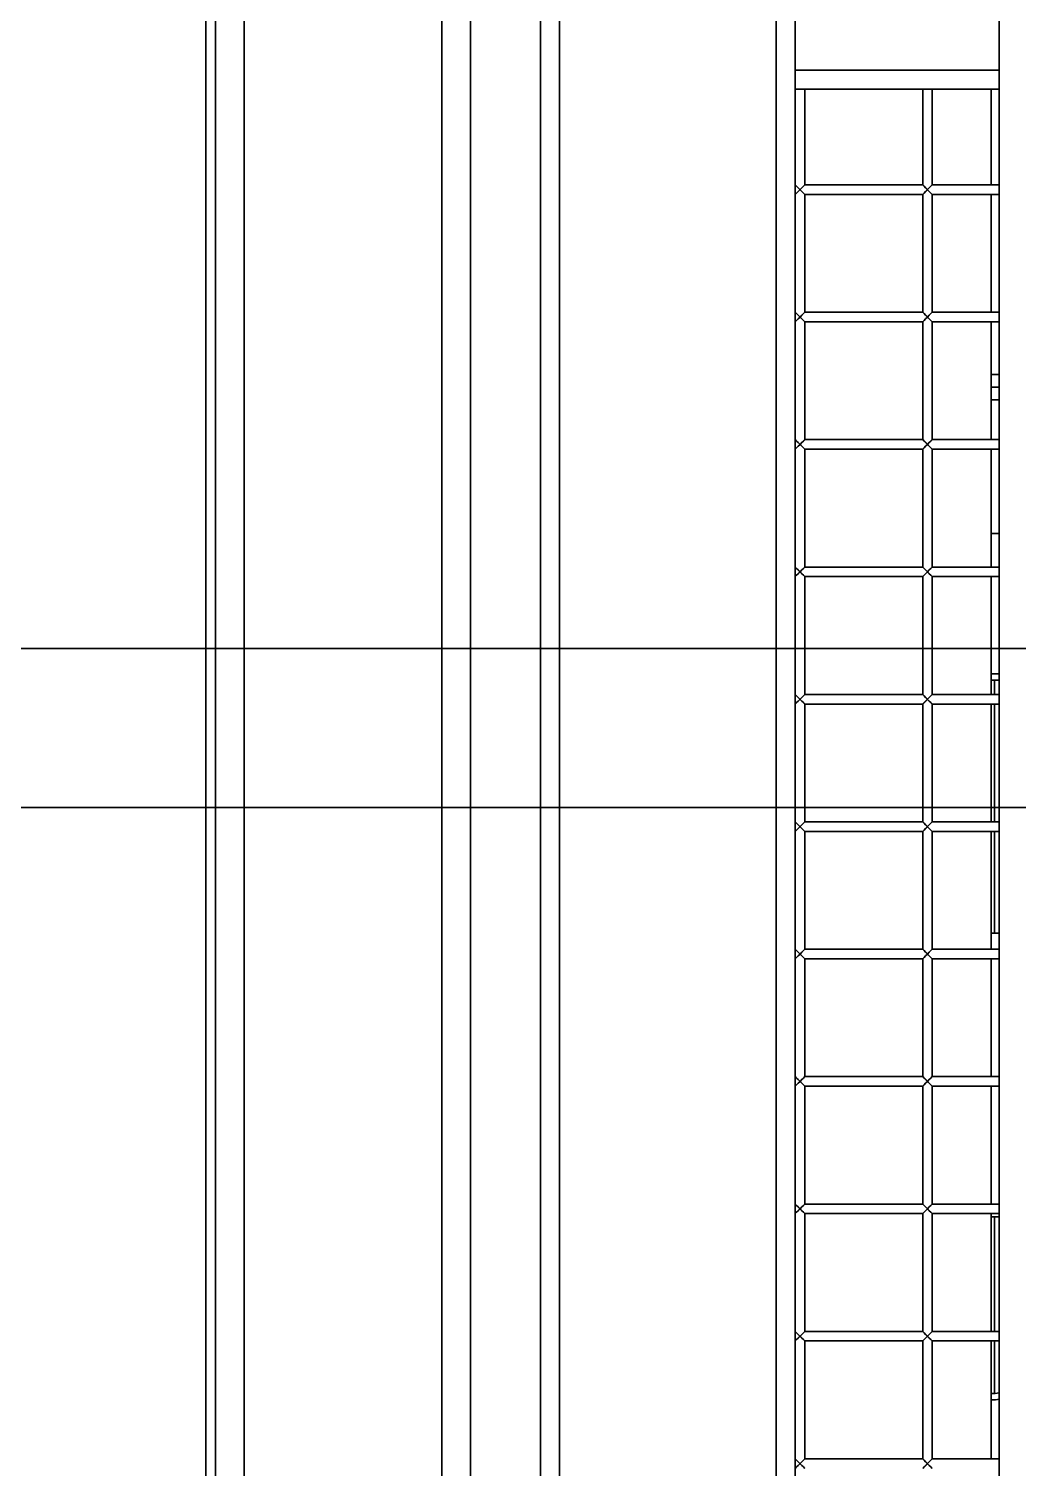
# Model space of a CAD drawing. Header units: millimetres. Extents: x 32496 to 166256, y 3504 to 23939.
# Drawn here: x 71780.9 to 72091.5, y 13026.7 to 13478.7 of the extents above; entities that cross this region are included whole.
import ezdxf

# ---------------------------------------------------------------- set-up
doc = ezdxf.new("R2010")
doc.units = ezdxf.units.MM
doc.layers.get('0').update_dxf_attribs({"lineweight": 35})

# ---------------------------------------------------------------- blocks, each defined once
blk = doc.blocks.new('DRGTJHYTHRTTR')
at = {"color": 7, "linetype": 'Continuous'}
for p, q in [((60371.04, -49682.69), (46149.04, -49682.69)), ((60371.04, -49732.69), (53249.04, -49732.69))]:
    blk.add_line(p, q, dxfattribs=at)
blk = doc.blocks.new('8-1250')
at = {"linetype": 'Continuous'}
for p, q in [((-1209.63, -32152.29), (-1209.63, -34671.29)), ((-1206.63, -32152.29), (-1206.63, -34671.29)), ((-1197.63, -32152.29), (-1197.63, -34671.29)), ((-1135.63, -32152.29), (-1135.63, -34671.29)), ((-1126.63, -32232.29), (-1126.63, -34591.29)), ((-1104.63, -32251.79), (-1104.63, -34571.79)), ((-1098.63, -34571.79), (-1098.63, -32251.79)), ((-1030.63, -32251.79), (-1030.63, -34571.79)), ((-1024.63, -33511.79), (-1024.63, -33311.79)), ((-960.63, -33362.79), (-960.63, -34431.79)), ((-960.63, -33505.79), (-1024.63, -33505.79)), ((-1024.63, -33511.79), (-960.63, -33511.79)), ((-1024.63, -34414.79), (-1024.63, -33511.79)), ((-1021.63, -33511.79), (-1021.63, -33541.79)), ((-984.63, -33511.79), (-984.63, -33541.79)), ((-981.63, -33511.79), (-981.63, -33541.79)), ((-963.13, -33541.79), (-963.13, -33511.79)), ((-1024.63, -33544.79), (-1021.63, -33541.79)), ((-1024.63, -33541.79), (-1021.63, -33544.79)), ((-1021.63, -33541.79), (-984.63, -33541.79)), ((-984.63, -33544.79), (-981.63, -33541.79)), ((-984.63, -33541.79), (-981.63, -33544.79)), ((-981.63, -33541.79), (-960.63, -33541.79)), ((-1021.63, -33544.79), (-984.63, -33544.79)), ((-1021.63, -33544.79), (-1021.63, -33581.79)), ((-984.63, -33544.79), (-984.63, -33581.79)), ((-981.63, -33544.79), (-960.63, -33544.79)), ((-981.63, -33544.79), (-981.63, -33581.79)), ((-963.13, -33581.79), (-963.13, -33544.79)), ((-1024.63, -33584.79), (-1021.63, -33581.79)), ((-1024.63, -33581.79), (-1021.63, -33584.79)), ((-1021.63, -33581.79), (-984.63, -33581.79)), ((-984.63, -33584.79), (-981.63, -33581.79)), ((-984.63, -33581.79), (-981.63, -33584.79)), ((-981.63, -33581.79), (-960.63, -33581.79)), ((-1021.63, -33584.79), (-984.63, -33584.79)), ((-1021.63, -33584.79), (-1021.63, -33621.79)), ((-984.63, -33584.79), (-984.63, -33621.79)), ((-981.63, -33584.79), (-960.63, -33584.79)), ((-981.63, -33584.79), (-981.63, -33621.79)), ((-963.13, -33621.79), (-963.13, -33584.79)), ((-960.63, -33601.29), (-963.13, -33601.29)), ((-963.13, -33605.29), (-960.63, -33605.29)), ((-960.63, -33609.29), (-963.13, -33609.29)), ((-1024.63, -33621.79), (-1021.63, -33624.79)), ((-1024.63, -33624.79), (-1021.63, -33621.79)), ((-1021.63, -33621.79), (-984.63, -33621.79)), ((-984.63, -33624.79), (-981.63, -33621.79)), ((-984.63, -33621.79), (-981.63, -33624.79)), ((-981.63, -33621.79), (-960.63, -33621.79)), ((-1021.63, -33624.79), (-984.63, -33624.79)), ((-1021.63, -33624.79), (-1021.63, -33661.79)), ((-984.63, -33624.79), (-984.63, -33661.79)), ((-981.63, -33624.79), (-960.63, -33624.79)), ((-981.63, -33624.79), (-981.63, -33661.79)), ((-963.13, -33661.79), (-963.13, -33624.79)), ((-960.63, -33651.29), (-963.13, -33651.29)), ((-1024.63, -33661.79), (-1021.63, -33664.79)), ((-1024.63, -33664.79), (-1021.63, -33661.79)), ((-1021.63, -33661.79), (-984.63, -33661.79)), ((-1021.63, -33664.79), (-984.63, -33664.79)), ((-1021.63, -33664.79), (-1021.63, -33701.79)), ((-984.63, -33661.79), (-981.63, -33664.79)), ((-984.63, -33664.79), (-981.63, -33661.79)), ((-984.63, -33664.79), (-984.63, -33701.79)), ((-981.63, -33661.79), (-960.63, -33661.79)), ((-981.63, -33664.79), (-960.63, -33664.79)), ((-981.63, -33664.79), (-981.63, -33701.79)), ((-963.13, -33701.79), (-963.13, -33664.79)), ((-960.63, -33695.29), (-963.13, -33695.29)), ((-960.63, -33697.29), (-963.13, -33697.29)), ((-962.13, -33697.29), (-962.13, -33701.79)), ((-1024.63, -33701.79), (-1021.63, -33704.79)), ((-1024.63, -33704.79), (-1021.63, -33701.79)), ((-1021.63, -33701.79), (-984.63, -33701.79)), ((-1021.63, -33704.79), (-984.63, -33704.79)), ((-1021.63, -33704.79), (-1021.63, -33741.79)), ((-984.63, -33701.79), (-981.63, -33704.79)), ((-984.63, -33704.79), (-981.63, -33701.79)), ((-984.63, -33704.79), (-984.63, -33741.79)), ((-981.63, -33701.79), (-960.63, -33701.79)), ((-981.63, -33704.79), (-960.63, -33704.79)), ((-981.63, -33704.79), (-981.63, -33741.79)), ((-963.13, -33741.79), (-963.13, -33704.79)), ((-962.13, -33704.79), (-962.13, -33741.79)), ((-1024.63, -33741.79), (-1021.63, -33744.79)), ((-1024.63, -33744.79), (-1021.63, -33741.79)), ((-1021.63, -33741.79), (-984.63, -33741.79)), ((-984.63, -33741.79), (-981.63, -33744.79)), ((-984.63, -33744.79), (-981.63, -33741.79)), ((-981.63, -33741.79), (-960.63, -33741.79)), ((-1021.63, -33744.79), (-984.63, -33744.79)), ((-1021.63, -33744.79), (-1021.63, -33781.79)), ((-984.63, -33744.79), (-984.63, -33781.79)), ((-981.63, -33744.79), (-960.63, -33744.79)), ((-981.63, -33744.79), (-981.63, -33781.79)), ((-963.13, -33781.79), (-963.13, -33744.79)), ((-962.13, -33744.79), (-962.13, -33776.79)), ((-963.13, -33776.79), (-960.63, -33776.79)), ((-1024.63, -33781.79), (-1021.63, -33784.79)), ((-1024.63, -33784.79), (-1021.63, -33781.79)), ((-1021.63, -33781.79), (-984.63, -33781.79)), ((-984.63, -33781.79), (-981.63, -33784.79)), ((-984.63, -33784.79), (-981.63, -33781.79)), ((-981.63, -33781.79), (-960.63, -33781.79)), ((-1021.63, -33784.79), (-984.63, -33784.79)), ((-1021.63, -33784.79), (-1021.63, -33821.79)), ((-984.63, -33784.79), (-984.63, -33821.79)), ((-981.63, -33784.79), (-960.63, -33784.79)), ((-981.63, -33784.79), (-981.63, -33821.79)), ((-963.13, -33821.79), (-963.13, -33784.79)), ((-1024.63, -33821.79), (-1021.63, -33824.79)), ((-1024.63, -33824.79), (-1021.63, -33821.79)), ((-1021.63, -33821.79), (-984.63, -33821.79)), ((-984.63, -33821.79), (-981.63, -33824.79)), ((-984.63, -33824.79), (-981.63, -33821.79)), ((-981.63, -33821.79), (-960.63, -33821.79)), ((-1021.63, -33824.79), (-984.63, -33824.79)), ((-1021.63, -33824.79), (-1021.63, -33861.79)), ((-984.63, -33824.79), (-984.63, -33861.79)), ((-981.63, -33824.79), (-960.63, -33824.79)), ((-981.63, -33824.79), (-981.63, -33861.79)), ((-963.13, -33861.79), (-963.13, -33824.79)), ((-1024.63, -33861.79), (-1021.63, -33864.79)), ((-1024.63, -33864.79), (-1021.63, -33861.79)), ((-1021.63, -33861.79), (-984.63, -33861.79)), ((-984.63, -33861.79), (-981.63, -33864.79)), ((-984.63, -33864.79), (-981.63, -33861.79)), ((-981.63, -33861.79), (-960.63, -33861.79)), ((-1021.63, -33864.79), (-984.63, -33864.79)), ((-1021.63, -33864.79), (-1021.63, -33901.79)), ((-984.63, -33864.79), (-984.63, -33901.79)), ((-981.63, -33864.79), (-960.63, -33864.79)), ((-981.63, -33864.79), (-981.63, -33901.79)), ((-963.13, -33901.79), (-963.13, -33864.79)), ((-963.13, -33865.79), (-960.63, -33865.79)), ((-962.13, -33865.79), (-962.13, -33901.79)), ((-1024.63, -33901.79), (-1021.63, -33904.79)), ((-1024.63, -33904.79), (-1021.63, -33901.79)), ((-1021.63, -33901.79), (-984.63, -33901.79)), ((-984.63, -33901.79), (-981.63, -33904.79)), ((-984.63, -33904.79), (-981.63, -33901.79)), ((-981.63, -33901.79), (-960.63, -33901.79)), ((-1021.63, -33904.79), (-984.63, -33904.79)), ((-1021.63, -33904.79), (-1021.63, -33941.79)), ((-984.63, -33904.79), (-984.63, -33941.79)), ((-981.63, -33904.79), (-960.63, -33904.79)), ((-981.63, -33904.79), (-981.63, -33941.79)), ((-963.13, -33941.79), (-963.13, -33904.79)), ((-962.13, -33904.79), (-962.13, -33921.29)), ((-1024.63, -33941.79), (-1021.63, -33944.79)), ((-1024.63, -33944.79), (-1021.63, -33941.79)), ((-1021.63, -33941.79), (-984.63, -33941.79)), ((-984.63, -33941.79), (-981.63, -33944.79)), ((-984.63, -33944.79), (-981.63, -33941.79)), ((-981.63, -33941.79), (-960.63, -33941.79))]:
    blk.add_line(p, q, dxfattribs=at)
for points in [[(-1024.63, -33541.79), (-1024.2, -33542.22), (-1023.71, -33542.71), (-1022.54, -33543.88)], [(-1023.13, -33543.29), (-1022.54, -33542.7), (-1022.07, -33542.23), (-1021.74, -33541.9)], [(-984.63, -33541.79), (-984.2, -33542.22), (-983.71, -33542.71), (-982.54, -33543.88)], [(-983.13, -33543.29), (-982.54, -33542.7), (-982.07, -33542.23), (-981.74, -33541.9)], [(-1023.13, -33543.29), (-1023.72, -33543.88), (-1024.19, -33544.35), (-1024.51, -33544.67)], [(-1021.74, -33544.67), (-1022.07, -33544.35), (-1022.54, -33543.88)], [(-983.13, -33543.29), (-983.72, -33543.88), (-984.19, -33544.35), (-984.51, -33544.67)], [(-981.74, -33544.67), (-982.07, -33544.35), (-982.54, -33543.88)], [(-1024.63, -33581.79), (-1024.2, -33582.22), (-1023.71, -33582.71), (-1022.54, -33583.88)], [(-1023.13, -33583.29), (-1023.72, -33583.88), (-1024.19, -33584.35), (-1024.51, -33584.67)], [(-1023.13, -33583.29), (-1022.54, -33582.7), (-1022.07, -33582.23), (-1021.74, -33581.9)], [(-984.63, -33581.79), (-984.2, -33582.22), (-983.71, -33582.71), (-982.54, -33583.88)], [(-983.13, -33583.29), (-983.72, -33583.88), (-984.19, -33584.35), (-984.51, -33584.67)], [(-983.13, -33583.29), (-982.54, -33582.7), (-982.07, -33582.23), (-981.74, -33581.9)], [(-1021.74, -33584.67), (-1022.07, -33584.35), (-1022.54, -33583.88)], [(-981.74, -33584.67), (-982.07, -33584.35), (-982.54, -33583.88)], [(-1024.63, -33621.79), (-1024.2, -33622.22), (-1023.71, -33622.71), (-1022.54, -33623.88)], [(-1023.13, -33623.29), (-1023.72, -33623.88), (-1024.19, -33624.35), (-1024.51, -33624.67)], [(-1023.13, -33623.29), (-1022.54, -33622.7), (-1022.07, -33622.23), (-1021.74, -33621.9)], [(-1021.74, -33624.67), (-1022.07, -33624.35), (-1022.54, -33623.88)], [(-984.63, -33621.79), (-984.2, -33622.22), (-983.71, -33622.71), (-982.54, -33623.88)], [(-983.13, -33623.29), (-983.72, -33623.88), (-984.19, -33624.35), (-984.51, -33624.67)], [(-983.13, -33623.29), (-982.54, -33622.7), (-982.07, -33622.23), (-981.74, -33621.9)], [(-981.74, -33624.67), (-982.07, -33624.35), (-982.54, -33623.88)], [(-1024.63, -33661.79), (-1024.2, -33662.22), (-1023.71, -33662.71), (-1022.54, -33663.88)], [(-1023.13, -33663.29), (-1023.72, -33663.88), (-1024.19, -33664.35), (-1024.51, -33664.67)], [(-1023.13, -33663.29), (-1022.54, -33662.7), (-1022.07, -33662.23), (-1021.74, -33661.9)], [(-1021.74, -33664.67), (-1022.07, -33664.35), (-1022.54, -33663.88)], [(-984.63, -33661.79), (-984.2, -33662.22), (-983.71, -33662.71), (-982.54, -33663.88)], [(-983.13, -33663.29), (-983.72, -33663.88), (-984.19, -33664.35), (-984.51, -33664.67)], [(-983.13, -33663.29), (-982.54, -33662.7), (-982.07, -33662.23), (-981.74, -33661.9)], [(-981.74, -33664.67), (-982.07, -33664.35), (-982.54, -33663.88)], [(-1024.63, -33701.79), (-1024.2, -33702.22), (-1023.71, -33702.71), (-1022.54, -33703.88)], [(-1023.13, -33703.29), (-1023.72, -33703.88), (-1024.19, -33704.35), (-1024.51, -33704.67)], [(-1023.13, -33703.29), (-1022.54, -33702.7), (-1022.07, -33702.23), (-1021.74, -33701.9)], [(-1021.74, -33704.67), (-1022.07, -33704.35), (-1022.54, -33703.88)], [(-984.63, -33701.79), (-984.2, -33702.22), (-983.71, -33702.71), (-982.54, -33703.88)], [(-983.13, -33703.29), (-983.72, -33703.88), (-984.19, -33704.35), (-984.51, -33704.67)], [(-983.13, -33703.29), (-982.54, -33702.7), (-982.07, -33702.23), (-981.74, -33701.9)], [(-981.74, -33704.67), (-982.07, -33704.35), (-982.54, -33703.88)], [(-1024.63, -33741.79), (-1024.2, -33742.22), (-1023.71, -33742.71), (-1022.54, -33743.88)], [(-1023.13, -33743.29), (-1022.54, -33742.7), (-1022.07, -33742.23), (-1021.74, -33741.9)], [(-984.63, -33741.79), (-984.2, -33742.22), (-983.71, -33742.71), (-982.54, -33743.88)], [(-983.13, -33743.29), (-982.54, -33742.7), (-982.07, -33742.23), (-981.74, -33741.9)], [(-1023.13, -33743.29), (-1023.72, -33743.88), (-1024.19, -33744.35), (-1024.51, -33744.67)], [(-1021.74, -33744.67), (-1022.07, -33744.35), (-1022.54, -33743.88)], [(-983.13, -33743.29), (-983.72, -33743.88), (-984.19, -33744.35), (-984.51, -33744.67)], [(-981.74, -33744.67), (-982.07, -33744.35), (-982.54, -33743.88)], [(-1024.63, -33781.79), (-1024.2, -33782.22), (-1023.71, -33782.71), (-1022.54, -33783.88)], [(-1023.13, -33783.29), (-1022.54, -33782.7), (-1022.07, -33782.23), (-1021.74, -33781.9)], [(-984.63, -33781.79), (-984.2, -33782.22), (-983.71, -33782.71), (-982.54, -33783.88)], [(-983.13, -33783.29), (-982.54, -33782.7), (-982.07, -33782.23), (-981.74, -33781.9)], [(-1023.13, -33783.29), (-1023.72, -33783.88), (-1024.19, -33784.35), (-1024.51, -33784.67)], [(-1021.74, -33784.67), (-1022.07, -33784.35), (-1022.54, -33783.88)], [(-983.13, -33783.29), (-983.72, -33783.88), (-984.19, -33784.35), (-984.51, -33784.67)], [(-981.74, -33784.67), (-982.07, -33784.35), (-982.54, -33783.88)], [(-1024.63, -33821.79), (-1024.2, -33822.22), (-1023.71, -33822.71), (-1022.54, -33823.88)], [(-1023.13, -33823.29), (-1023.72, -33823.88), (-1024.19, -33824.35), (-1024.51, -33824.67)], [(-1023.13, -33823.29), (-1022.54, -33822.7), (-1022.07, -33822.23), (-1021.74, -33821.9)], [(-984.63, -33821.79), (-984.2, -33822.22), (-983.71, -33822.71), (-982.54, -33823.88)], [(-983.13, -33823.29), (-983.72, -33823.88), (-984.19, -33824.35), (-984.51, -33824.67)], [(-983.13, -33823.29), (-982.54, -33822.7), (-982.07, -33822.23), (-981.74, -33821.9)], [(-1021.74, -33824.67), (-1022.07, -33824.35), (-1022.54, -33823.88)], [(-981.74, -33824.67), (-982.07, -33824.35), (-982.54, -33823.88)], [(-1024.63, -33861.79), (-1024.2, -33862.22), (-1023.71, -33862.71), (-1022.54, -33863.88)], [(-1023.13, -33863.29), (-1023.72, -33863.88), (-1024.19, -33864.35), (-1024.51, -33864.67)], [(-1023.13, -33863.29), (-1022.54, -33862.7), (-1022.07, -33862.23), (-1021.74, -33861.9)], [(-1021.74, -33864.67), (-1022.07, -33864.35), (-1022.54, -33863.88)], [(-984.63, -33861.79), (-984.2, -33862.22), (-983.71, -33862.71), (-982.54, -33863.88)], [(-983.13, -33863.29), (-983.72, -33863.88), (-984.19, -33864.35), (-984.51, -33864.67)], [(-983.13, -33863.29), (-982.54, -33862.7), (-982.07, -33862.23), (-981.74, -33861.9)], [(-981.74, -33864.67), (-982.07, -33864.35), (-982.54, -33863.88)], [(-1024.63, -33901.79), (-1024.2, -33902.22), (-1023.71, -33902.71), (-1022.54, -33903.88)], [(-1023.13, -33903.29), (-1023.72, -33903.88), (-1024.19, -33904.35), (-1024.51, -33904.67)], [(-1023.13, -33903.29), (-1022.54, -33902.7), (-1022.07, -33902.23), (-1021.74, -33901.9)], [(-1021.74, -33904.67), (-1022.07, -33904.35), (-1022.54, -33903.88)], [(-984.63, -33901.79), (-984.2, -33902.22), (-983.71, -33902.71), (-982.54, -33903.88)], [(-983.13, -33903.29), (-983.72, -33903.88), (-984.19, -33904.35), (-984.51, -33904.67)], [(-983.13, -33903.29), (-982.54, -33902.7), (-982.07, -33902.23), (-981.74, -33901.9)], [(-981.74, -33904.67), (-982.07, -33904.35), (-982.54, -33903.88)], [(-1024.63, -33941.79), (-1024.2, -33942.22), (-1023.71, -33942.71), (-1022.54, -33943.88)], [(-1023.13, -33943.29), (-1023.72, -33943.88), (-1024.19, -33944.35), (-1024.51, -33944.67)], [(-1023.13, -33943.29), (-1022.54, -33942.7), (-1022.07, -33942.23), (-1021.74, -33941.9)], [(-1021.74, -33944.67), (-1022.07, -33944.35), (-1022.54, -33943.88)], [(-984.63, -33941.79), (-984.2, -33942.22), (-983.71, -33942.71), (-982.54, -33943.88)], [(-983.13, -33943.29), (-983.72, -33943.88), (-984.19, -33944.35), (-984.51, -33944.67)], [(-983.13, -33943.29), (-982.54, -33942.7), (-982.07, -33942.23), (-981.74, -33941.9)], [(-981.74, -33944.67), (-982.07, -33944.35), (-982.54, -33943.88)]]:
    blk.add_lwpolyline(points, dxfattribs=at)
for radius, end in [(15, 279.7992), (17, 278.9058)]:
    blk.add_arc((-963.13, -33906.29), radius, 270, end, dxfattribs=at)

msp = doc.modelspace()

# ---------------------------------------------------------------- block references
at = {"color": 6}
msp.add_blockref('8-1250', (73046.131, 46971.457), dxfattribs=at)
msp.add_blockref('DRGTJHYTHRTTR', (17920.951, 62966.819))

doc.saveas('drawing.dxf')
